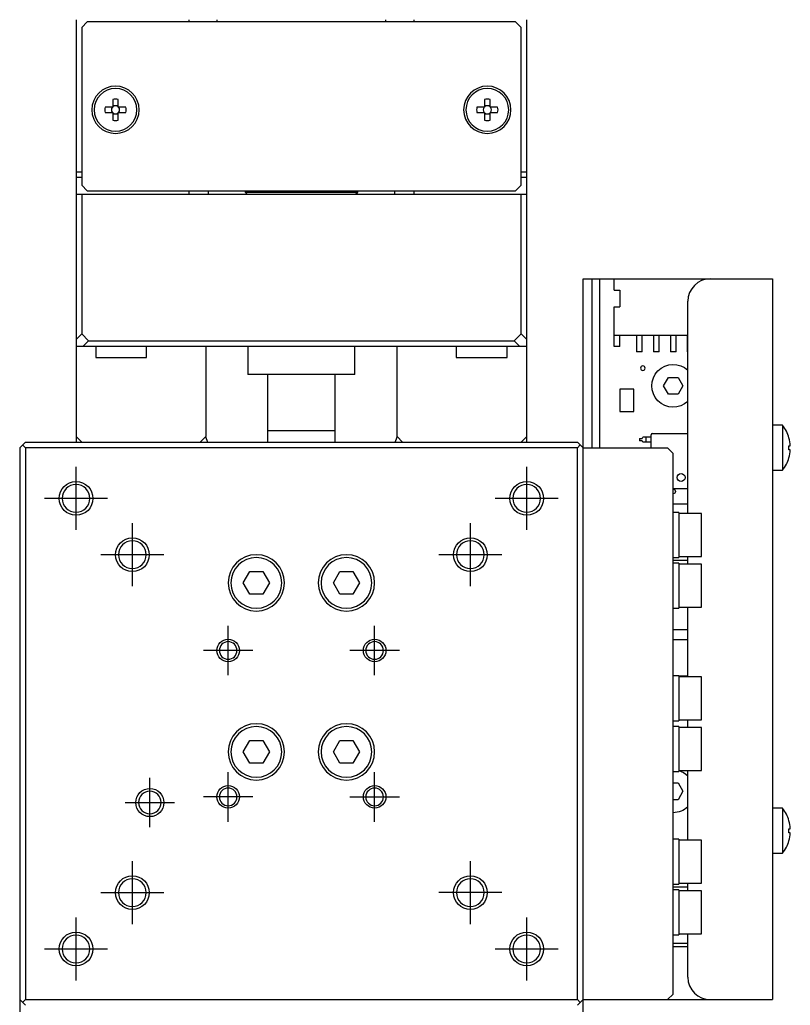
# Model space of a CAD drawing. Extents: x 0 to 1580, y -8 to 1316.
# Drawn here: x 460.9 to 529.3, y 91 to 178.5 of the extents above; entities that cross this region are included whole.
import ezdxf

# ---------------------------------------------------------------- set-up
doc = ezdxf.new("R2010")
doc.units = 0
doc.header["$LTSCALE"] = 0.5
doc.linetypes.add('CENTER', pattern=[50.8, 31.75, -6.35, 6.35, -6.35])
for name, color, linetype in [('MSM_CENTER', 1, 'CENTER'), ('MSM_CONTINUOUS', 7, 'CONTINUOUS'), ('MSM_NARROW', 5, 'CONTINUOUS')]:
    doc.layers.add(name, color=color, linetype=linetype)

msp = doc.modelspace()

# ---------------------------------------------------------------- linework, layer by layer
at = {"layer": 'MSM_CENTER'}
for p, q in [((465.911, 133.2), (465.911, 138.8)), ((505.911, 133.2), (505.911, 138.8)), ((468.711, 136), (463.111, 136)), ((508.711, 136), (503.111, 136)), ((470.911, 128.2), (470.911, 133.8)), ((500.911, 128.2), (500.911, 133.8)), ((473.711, 131), (468.111, 131)), ((503.711, 131), (498.111, 131)), ((479.411, 120.3), (479.411, 124.7)), ((492.411, 120.3), (492.411, 124.7)), ((481.611, 122.5), (477.211, 122.5)), ((494.611, 122.5), (490.211, 122.5)), ((472.461, 106.8), (472.461, 111.2)), ((479.411, 107.3), (479.411, 111.7)), ((492.411, 107.3), (492.411, 111.7)), ((481.611, 109.5), (477.211, 109.5)), ((490.211, 109.5), (494.611, 109.5)), ((470.261, 109), (474.661, 109)), ((470.911, 98.2), (470.911, 103.8)), ((500.911, 98.2), (500.911, 103.8)), ((468.111, 101), (473.711, 101)), ((503.711, 101), (498.111, 101)), ((465.911, 93.2), (465.911, 98.8)), ((505.911, 93.2), (505.911, 98.8)), ((463.111, 96), (468.711, 96)), ((503.111, 96), (508.711, 96))]:
    msp.add_line(p, q, dxfattribs=at)
at = {"layer": 'MSM_CONTINUOUS'}
for p, q in [((465.911, 178.5), (465.911, 141)), ((475.911, 178.5), (475.911, 178.3)), ((478.411, 178.5), (478.411, 178.3)), ((493.411, 178.3), (493.411, 178.5)), ((495.911, 178.3), (495.911, 178.5)), ((505.911, 141), (505.911, 178.5)), ((466.911, 178.3), (466.411, 177.8)), ((466.411, 177.8), (466.411, 163.8)), ((504.911, 178.3), (466.911, 178.3)), ((505.411, 177.8), (504.911, 178.3)), ((505.411, 163.8), (505.411, 177.8)), ((469.171, 170.74), (468.492, 170.74)), ((469.171, 171.419), (469.171, 170.74)), ((469.651, 170.74), (469.651, 171.419)), ((470.33, 170.74), (469.651, 170.74)), ((502.171, 170.74), (501.492, 170.74)), ((502.171, 171.419), (502.171, 170.74)), ((502.651, 170.74), (502.651, 171.419)), ((503.33, 170.74), (502.651, 170.74)), ((468.492, 170.26), (469.171, 170.26)), ((469.171, 170.26), (469.171, 169.581)), ((469.651, 170.26), (470.33, 170.26)), ((469.651, 169.581), (469.651, 170.26)), ((501.492, 170.26), (502.171, 170.26)), ((502.171, 170.26), (502.171, 169.581)), ((502.651, 169.581), (502.651, 170.26)), ((502.651, 170.26), (503.33, 170.26)), ((465.911, 165), (466.411, 165)), ((466.411, 164.5), (465.911, 164.5)), ((505.411, 165), (505.911, 165)), ((505.911, 164.5), (505.411, 164.5)), ((466.411, 163.8), (466.911, 163.3)), ((504.911, 163.3), (505.411, 163.8)), ((465.911, 163), (505.911, 163)), ((466.411, 163), (466.411, 150.612)), ((466.911, 163.3), (504.911, 163.3)), ((475.911, 163.3), (475.911, 163)), ((477.661, 163), (477.661, 163.3)), ((480.911, 163.3), (480.911, 163.2)), ((480.911, 163.2), (490.911, 163.2)), ((480.911, 163.2), (481.111, 163)), ((490.711, 163), (490.911, 163.2)), ((490.911, 163.2), (490.911, 163.3)), ((494.161, 163.3), (494.161, 163)), ((495.911, 163), (495.911, 163.3)), ((505.411, 150.612), (505.411, 163)), ((510.911, 155.5), (527.711, 155.5)), ((510.911, 61.5), (510.911, 155.5)), ((511.711, 140.5), (511.711, 155.5)), ((512.411, 140.5), (512.411, 155.5)), ((513.661, 154.5), (513.661, 155.5)), ((527.711, 155.5), (527.711, 91.5)), ((513.661, 154.5), (514.161, 154.5)), ((514.161, 154.5), (514.161, 153)), ((520.211, 134.65), (520.211, 153.5)), ((513.661, 153), (514.161, 153)), ((513.661, 149.5), (513.661, 153)), ((465.911, 150.112), (466.411, 150.612)), ((466.411, 150.612), (467.023, 150)), ((504.799, 150), (505.411, 150.612)), ((505.411, 150.612), (505.911, 150.112)), ((513.661, 150.5), (520.211, 150.5)), ((514.161, 149.5), (514.161, 150.5)), ((515.661, 150.5), (515.661, 149)), ((516.161, 149), (516.161, 150.5)), ((517.161, 150.5), (517.161, 149)), ((517.661, 149), (517.661, 150.5)), ((518.661, 150.5), (518.661, 149)), ((519.161, 149), (519.161, 150.5)), ((520.161, 150.5), (520.161, 149)), ((467.023, 150), (466.523, 149.5)), ((467.023, 150), (504.799, 150)), ((505.299, 149.5), (504.799, 150)), ((505.911, 149.5), (465.911, 149.5)), ((467.661, 149.5), (467.661, 148.5)), ((472.161, 148.5), (472.161, 149.5)), ((477.426, 149.5), (477.426, 141.5)), ((481.161, 149.5), (481.161, 147)), ((490.661, 147), (490.661, 149.5)), ((494.396, 141.5), (494.396, 149.5)), ((499.661, 149.5), (499.661, 148.5)), ((504.161, 148.5), (504.161, 149.5)), ((514.161, 149.5), (513.661, 149.5)), ((516.161, 149), (515.661, 149)), ((517.661, 149), (517.161, 149)), ((519.161, 149), (518.661, 149)), ((520.211, 149), (520.161, 149)), ((467.661, 148.5), (472.161, 148.5)), ((499.661, 148.5), (504.161, 148.5)), ((490.661, 147), (481.161, 147)), ((482.911, 147), (482.911, 141)), ((488.911, 141), (488.911, 147)), ((518.045, 146), (518.478, 146.75)), ((518.478, 146.75), (519.344, 146.75)), ((519.344, 146.75), (519.777, 146)), ((515.409, 145.705), (514.159, 145.705)), ((514.159, 145.705), (514.159, 143.705)), ((515.409, 143.705), (515.409, 145.705)), ((518.478, 145.25), (518.045, 146)), ((519.344, 145.25), (518.478, 145.25)), ((519.777, 146), (519.344, 145.25)), ((514.159, 143.705), (515.409, 143.705)), ((488.911, 142), (482.911, 142)), ((517.061, 141.755), (520.211, 141.755)), ((528.609, 142.5), (527.711, 142.5)), ((528.609, 142.5), (528.609, 138.5)), ((460.911, 140.5), (461.411, 141)), ((461.411, 141), (510.411, 141)), ((466.411, 141), (465.911, 141.5)), ((477.426, 141.5), (476.926, 141)), ((494.896, 141), (494.396, 141.5)), ((505.911, 141.5), (505.411, 141)), ((510.411, 141), (510.911, 140.5)), ((515.911, 141.31), (515.911, 141.11)), ((515.911, 141.31), (516.161, 141.31)), ((516.161, 141.11), (515.911, 141.11)), ((516.161, 141.31), (516.227, 141.425)), ((516.227, 140.995), (516.161, 141.11)), ((516.961, 141.425), (516.227, 141.425)), ((516.961, 140.995), (516.227, 140.995)), ((516.521, 140.995), (516.521, 141.425)), ((516.961, 140.5), (516.961, 141.655)), ((529.181, 141.386), (529.185, 141.389)), ((460.911, 140.5), (460.911, 61.5)), ((461.411, 140.5), (461.161, 140.75)), ((510.411, 140.5), (461.411, 140.5)), ((461.411, 140.5), (461.411, 91.5)), ((510.661, 140.75), (510.411, 140.5)), ((510.411, 91.5), (510.411, 140.5)), ((510.911, 140.5), (518.411, 140.5)), ((518.911, 140), (518.411, 140.5)), ((518.911, 92), (518.911, 140)), ((529.181, 140.68), (529.301, 140.68)), ((529.301, 140.32), (529.181, 140.32)), ((529.185, 139.611), (529.181, 139.614)), ((527.711, 138.5), (528.609, 138.5)), ((520.211, 136.855), (518.911, 136.855)), ((520.211, 135.5), (518.911, 135.5)), ((519.411, 134.75), (518.911, 134.75)), ((519.411, 134.75), (519.411, 130.75)), ((521.411, 134.65), (519.411, 134.65)), ((521.411, 130.85), (521.411, 134.65)), ((518.911, 130.75), (519.411, 130.75)), ((520.211, 130.5), (518.911, 130.5)), ((519.411, 130.85), (521.411, 130.85)), ((520.211, 130.15), (520.211, 130.85)), ((480.756, 128.5), (481.334, 129.5)), ((481.334, 129.5), (482.488, 129.5)), ((482.488, 129.5), (483.066, 128.5)), ((488.756, 128.5), (489.334, 129.5)), ((489.334, 129.5), (490.488, 129.5)), ((490.488, 129.5), (491.066, 128.5)), ((519.411, 130.25), (518.911, 130.25)), ((519.411, 130.25), (519.411, 126.25)), ((521.411, 130.15), (519.411, 130.15)), ((521.411, 126.35), (521.411, 130.15)), ((481.334, 127.5), (480.756, 128.5)), ((483.066, 128.5), (482.488, 127.5)), ((489.334, 127.5), (488.756, 128.5)), ((491.066, 128.5), (490.488, 127.5)), ((482.488, 127.5), (481.334, 127.5)), ((490.488, 127.5), (489.334, 127.5)), ((518.911, 126.25), (519.411, 126.25)), ((519.411, 126.35), (521.411, 126.35)), ((520.211, 120.15), (520.211, 126.35)), ((518.911, 124.372), (520.211, 124.372)), ((520.211, 123.445), (518.911, 123.445)), ((479.411, 121.7), (479.411, 123.3)), ((519.411, 120.25), (518.911, 120.25)), ((519.411, 120.25), (519.411, 116.25)), ((519.411, 120.245), (520.211, 120.245)), ((521.411, 120.15), (519.411, 120.15)), ((521.411, 116.35), (521.411, 120.15)), ((518.911, 116.25), (519.411, 116.25)), ((519.411, 115.75), (518.911, 115.75)), ((519.411, 116.35), (521.411, 116.35)), ((519.411, 115.75), (519.411, 111.75)), ((521.411, 115.65), (519.411, 115.65)), ((520.211, 115.65), (520.211, 116.35)), ((521.411, 111.85), (521.411, 115.65)), ((480.756, 113.5), (481.334, 114.5)), ((481.334, 114.5), (482.488, 114.5)), ((482.488, 114.5), (483.066, 113.5)), ((488.756, 113.5), (489.334, 114.5)), ((489.334, 114.5), (490.488, 114.5)), ((490.488, 114.5), (491.066, 113.5)), ((481.334, 112.5), (480.756, 113.5)), ((483.066, 113.5), (482.488, 112.5)), ((489.334, 112.5), (488.756, 113.5)), ((491.066, 113.5), (490.488, 112.5)), ((482.488, 112.5), (481.334, 112.5)), ((490.488, 112.5), (489.334, 112.5)), ((518.911, 111.75), (519.411, 111.75)), ((519.411, 111.85), (521.411, 111.85)), ((520.211, 105.65), (520.211, 111.85)), ((518.911, 110.75), (519.344, 110.75)), ((519.344, 110.75), (519.777, 110)), ((519.777, 110), (519.344, 109.25)), ((519.344, 109.25), (518.911, 109.25)), ((528.609, 108.5), (527.711, 108.5)), ((528.609, 108.5), (528.609, 104.5)), ((529.181, 107.386), (529.185, 107.389)), ((529.181, 106.68), (529.301, 106.68)), ((529.301, 106.32), (529.181, 106.32)), ((519.411, 105.75), (518.911, 105.75)), ((519.411, 105.75), (519.411, 101.75)), ((520.211, 105.665), (519.411, 105.665)), ((521.411, 105.65), (519.411, 105.65)), ((521.411, 101.85), (521.411, 105.65)), ((529.185, 105.611), (529.181, 105.614)), ((527.711, 104.5), (528.609, 104.5)), ((518.911, 101.75), (519.411, 101.75)), ((520.211, 101.5), (518.911, 101.5)), ((519.411, 101.85), (521.411, 101.85)), ((520.211, 101.15), (520.211, 101.85)), ((519.411, 101.25), (518.911, 101.25)), ((519.411, 101.25), (519.411, 97.25)), ((521.411, 101.15), (519.411, 101.15)), ((521.411, 97.35), (521.411, 101.15)), ((518.911, 97.25), (519.411, 97.25)), ((519.411, 97.35), (521.411, 97.35)), ((520.211, 93.5), (520.211, 97.35)), ((520.211, 96.5), (518.911, 96.5)), ((520.211, 96.2), (518.911, 96.2)), ((518.411, 91.5), (518.911, 92)), ((461.411, 91), (460.911, 91.5)), ((461.161, 91.25), (461.411, 91.5)), ((461.411, 91.5), (510.411, 91.5)), ((510.411, 91.5), (510.661, 91.25)), ((510.661, 91.25), (510.411, 91)), ((510.911, 91.5), (510.661, 91.25)), ((510.911, 91.5), (527.711, 91.5))]:
    msp.add_line(p, q, dxfattribs=at)
for points in [[(477.605, 141, 0), (477.604, 141.004, 0), (477.602, 141.007, 0), (477.601, 141.011, 0), (477.599, 141.015, 0), (477.598, 141.019, 0), (477.596, 141.023, 0), (477.595, 141.026, 0), (477.593, 141.03, 0), (477.592, 141.034, 0), (477.591, 141.038, 0), (477.589, 141.041, 0), (477.588, 141.045, 0), (477.586, 141.049, 0), (477.585, 141.053, 0), (477.583, 141.056, 0), (477.582, 141.06, 0), (477.58, 141.064, 0), (477.579, 141.068, 0), (477.577, 141.072, 0), (477.576, 141.075, 0), (477.574, 141.079, 0), (477.573, 141.083, 0), (477.571, 141.087, 0), (477.57, 141.091, 0), (477.568, 141.094, 0), (477.567, 141.098, 0), (477.565, 141.102, 0), (477.564, 141.106, 0), (477.563, 141.11, 0), (477.561, 141.114, 0), (477.56, 141.117, 0), (477.558, 141.121, 0), (477.557, 141.125, 0), (477.555, 141.129, 0), (477.554, 141.133, 0), (477.552, 141.137, 0), (477.551, 141.14, 0), (477.549, 141.144, 0), (477.548, 141.148, 0), (477.547, 141.152, 0), (477.545, 141.156, 0), (477.544, 141.16, 0), (477.542, 141.163, 0), (477.541, 141.167, 0), (477.539, 141.171, 0), (477.538, 141.175, 0), (477.536, 141.179, 0), (477.535, 141.183, 0), (477.534, 141.187, 0), (477.532, 141.19, 0), (477.531, 141.194, 0), (477.529, 141.198, 0), (477.528, 141.202, 0), (477.527, 141.206, 0), (477.525, 141.21, 0), (477.524, 141.214, 0), (477.522, 141.218, 0), (477.521, 141.222, 0), (477.519, 141.225, 0), (477.518, 141.229, 0), (477.517, 141.233, 0), (477.515, 141.237, 0), (477.514, 141.241, 0), (477.512, 141.245, 0), (477.511, 141.249, 0), (477.51, 141.253, 0), (477.508, 141.257, 0), (477.507, 141.261, 0), (477.505, 141.265, 0), (477.504, 141.268, 0), (477.503, 141.272, 0), (477.501, 141.276, 0), (477.5, 141.28, 0), (477.498, 141.284, 0), (477.497, 141.288, 0), (477.496, 141.292, 0), (477.494, 141.296, 0), (477.493, 141.3, 0), (477.492, 141.304, 0), (477.49, 141.308, 0), (477.489, 141.312, 0), (477.487, 141.316, 0), (477.486, 141.32, 0), (477.485, 141.324, 0), (477.483, 141.328, 0), (477.482, 141.331, 0), (477.481, 141.335, 0), (477.479, 141.339, 0), (477.478, 141.343, 0), (477.476, 141.347, 0), (477.475, 141.351, 0), (477.474, 141.355, 0), (477.472, 141.359, 0), (477.471, 141.363, 0), (477.47, 141.367, 0), (477.468, 141.371, 0), (477.467, 141.375, 0), (477.466, 141.379, 0), (477.464, 141.383, 0), (477.463, 141.387, 0), (477.462, 141.391, 0), (477.46, 141.395, 0), (477.459, 141.399, 0), (477.458, 141.403, 0), (477.456, 141.407, 0), (477.455, 141.411, 0), (477.454, 141.415, 0), (477.452, 141.419, 0), (477.451, 141.423, 0), (477.45, 141.427, 0), (477.448, 141.431, 0), (477.447, 141.435, 0), (477.446, 141.439, 0), (477.444, 141.443, 0), (477.443, 141.447, 0), (477.442, 141.451, 0), (477.44, 141.455, 0), (477.439, 141.459, 0), (477.438, 141.464, 0), (477.436, 141.468, 0), (477.435, 141.472, 0), (477.434, 141.476, 0), (477.432, 141.48, 0), (477.431, 141.484, 0), (477.43, 141.488, 0), (477.428, 141.492, 0), (477.427, 141.496, 0), (477.426, 141.5, 0)], [(494.396, 141.5, 0), (494.395, 141.496, 0), (494.394, 141.492, 0), (494.392, 141.488, 0), (494.391, 141.484, 0), (494.39, 141.48, 0), (494.389, 141.476, 0), (494.387, 141.472, 0), (494.386, 141.468, 0), (494.385, 141.464, 0), (494.383, 141.459, 0), (494.382, 141.455, 0), (494.381, 141.451, 0), (494.379, 141.447, 0), (494.378, 141.443, 0), (494.377, 141.439, 0), (494.375, 141.435, 0), (494.374, 141.431, 0), (494.373, 141.427, 0), (494.371, 141.423, 0), (494.37, 141.419, 0), (494.369, 141.415, 0), (494.367, 141.411, 0), (494.366, 141.407, 0), (494.365, 141.403, 0), (494.363, 141.399, 0), (494.362, 141.395, 0), (494.361, 141.391, 0), (494.359, 141.387, 0), (494.358, 141.383, 0), (494.357, 141.379, 0), (494.355, 141.375, 0), (494.354, 141.371, 0), (494.353, 141.367, 0), (494.351, 141.363, 0), (494.35, 141.359, 0), (494.348, 141.355, 0), (494.347, 141.351, 0), (494.346, 141.347, 0), (494.344, 141.343, 0), (494.343, 141.339, 0), (494.342, 141.335, 0), (494.34, 141.331, 0), (494.339, 141.328, 0), (494.338, 141.324, 0), (494.336, 141.32, 0), (494.335, 141.316, 0), (494.333, 141.312, 0), (494.332, 141.308, 0), (494.331, 141.304, 0), (494.329, 141.3, 0), (494.328, 141.296, 0), (494.327, 141.292, 0), (494.325, 141.288, 0), (494.324, 141.284, 0), (494.322, 141.28, 0), (494.321, 141.276, 0), (494.32, 141.272, 0), (494.318, 141.268, 0), (494.317, 141.265, 0), (494.315, 141.261, 0), (494.314, 141.257, 0), (494.313, 141.253, 0), (494.311, 141.249, 0), (494.31, 141.245, 0), (494.308, 141.241, 0), (494.307, 141.237, 0), (494.306, 141.233, 0), (494.304, 141.229, 0), (494.303, 141.225, 0), (494.301, 141.222, 0), (494.3, 141.218, 0), (494.298, 141.214, 0), (494.297, 141.21, 0), (494.296, 141.206, 0), (494.294, 141.202, 0), (494.293, 141.198, 0), (494.291, 141.194, 0), (494.29, 141.19, 0), (494.289, 141.187, 0), (494.287, 141.183, 0), (494.286, 141.179, 0), (494.284, 141.175, 0), (494.283, 141.171, 0), (494.281, 141.167, 0), (494.28, 141.163, 0), (494.279, 141.16, 0), (494.277, 141.156, 0), (494.276, 141.152, 0), (494.274, 141.148, 0), (494.273, 141.144, 0), (494.271, 141.14, 0), (494.27, 141.137, 0), (494.268, 141.133, 0), (494.267, 141.129, 0), (494.265, 141.125, 0), (494.264, 141.121, 0), (494.263, 141.117, 0), (494.261, 141.114, 0), (494.26, 141.11, 0), (494.258, 141.106, 0), (494.257, 141.102, 0), (494.255, 141.098, 0), (494.254, 141.094, 0), (494.252, 141.091, 0), (494.251, 141.087, 0), (494.249, 141.083, 0), (494.248, 141.079, 0), (494.246, 141.075, 0), (494.245, 141.072, 0), (494.244, 141.068, 0), (494.242, 141.064, 0), (494.241, 141.06, 0), (494.239, 141.056, 0), (494.238, 141.053, 0), (494.236, 141.049, 0), (494.235, 141.045, 0), (494.233, 141.041, 0), (494.232, 141.038, 0), (494.23, 141.034, 0), (494.229, 141.03, 0), (494.227, 141.026, 0), (494.226, 141.023, 0), (494.224, 141.019, 0), (494.223, 141.015, 0), (494.221, 141.011, 0), (494.22, 141.007, 0), (494.218, 141.004, 0), (494.217, 141, 0)], [(529.181, 140.32, 0), (529.181, 140.323, 0), (529.181, 140.326, 0), (529.181, 140.328, 0), (529.181, 140.331, 0), (529.181, 140.334, 0), (529.181, 140.337, 0), (529.182, 140.34, 0), (529.182, 140.342, 0), (529.182, 140.345, 0), (529.182, 140.348, 0), (529.182, 140.351, 0), (529.182, 140.354, 0), (529.182, 140.357, 0), (529.182, 140.359, 0), (529.183, 140.362, 0), (529.183, 140.365, 0), (529.183, 140.368, 0), (529.183, 140.371, 0), (529.183, 140.373, 0), (529.183, 140.376, 0), (529.183, 140.379, 0), (529.183, 140.382, 0), (529.183, 140.385, 0), (529.183, 140.387, 0), (529.184, 140.39, 0), (529.184, 140.393, 0), (529.184, 140.396, 0), (529.184, 140.399, 0), (529.184, 140.402, 0), (529.184, 140.404, 0), (529.184, 140.407, 0), (529.184, 140.41, 0), (529.184, 140.413, 0), (529.184, 140.416, 0), (529.184, 140.418, 0), (529.184, 140.421, 0), (529.184, 140.424, 0), (529.184, 140.427, 0), (529.185, 140.43, 0), (529.185, 140.432, 0), (529.185, 140.435, 0), (529.185, 140.438, 0), (529.185, 140.441, 0), (529.185, 140.444, 0), (529.185, 140.447, 0), (529.185, 140.449, 0), (529.185, 140.452, 0), (529.185, 140.455, 0), (529.185, 140.458, 0), (529.185, 140.461, 0), (529.185, 140.463, 0), (529.185, 140.466, 0), (529.185, 140.469, 0), (529.185, 140.472, 0), (529.185, 140.475, 0), (529.185, 140.477, 0), (529.185, 140.48, 0), (529.185, 140.483, 0), (529.185, 140.486, 0), (529.185, 140.489, 0), (529.185, 140.492, 0), (529.185, 140.494, 0), (529.185, 140.497, 0), (529.185, 140.5, 0), (529.185, 140.503, 0), (529.185, 140.506, 0), (529.185, 140.508, 0), (529.185, 140.511, 0), (529.185, 140.514, 0), (529.185, 140.517, 0), (529.185, 140.52, 0), (529.185, 140.523, 0), (529.185, 140.525, 0), (529.185, 140.528, 0), (529.185, 140.531, 0), (529.185, 140.534, 0), (529.185, 140.537, 0), (529.185, 140.539, 0), (529.185, 140.542, 0), (529.185, 140.545, 0), (529.185, 140.548, 0), (529.185, 140.551, 0), (529.185, 140.553, 0), (529.185, 140.556, 0), (529.185, 140.559, 0), (529.185, 140.562, 0), (529.185, 140.565, 0), (529.185, 140.568, 0), (529.185, 140.57, 0), (529.184, 140.573, 0), (529.184, 140.576, 0), (529.184, 140.579, 0), (529.184, 140.582, 0), (529.184, 140.584, 0), (529.184, 140.587, 0), (529.184, 140.59, 0), (529.184, 140.593, 0), (529.184, 140.596, 0), (529.184, 140.598, 0), (529.184, 140.601, 0), (529.184, 140.604, 0), (529.184, 140.607, 0), (529.184, 140.61, 0), (529.183, 140.613, 0), (529.183, 140.615, 0), (529.183, 140.618, 0), (529.183, 140.621, 0), (529.183, 140.624, 0), (529.183, 140.627, 0), (529.183, 140.629, 0), (529.183, 140.632, 0), (529.183, 140.635, 0), (529.183, 140.638, 0), (529.182, 140.641, 0), (529.182, 140.643, 0), (529.182, 140.646, 0), (529.182, 140.649, 0), (529.182, 140.652, 0), (529.182, 140.655, 0), (529.182, 140.658, 0), (529.182, 140.66, 0), (529.181, 140.663, 0), (529.181, 140.666, 0), (529.181, 140.669, 0), (529.181, 140.672, 0), (529.181, 140.674, 0), (529.181, 140.677, 0), (529.181, 140.68, 0)], [(529.181, 106.32, 0), (529.181, 106.323, 0), (529.181, 106.326, 0), (529.181, 106.328, 0), (529.181, 106.331, 0), (529.181, 106.334, 0), (529.181, 106.337, 0), (529.182, 106.34, 0), (529.182, 106.342, 0), (529.182, 106.345, 0), (529.182, 106.348, 0), (529.182, 106.351, 0), (529.182, 106.354, 0), (529.182, 106.357, 0), (529.182, 106.359, 0), (529.183, 106.362, 0), (529.183, 106.365, 0), (529.183, 106.368, 0), (529.183, 106.371, 0), (529.183, 106.373, 0), (529.183, 106.376, 0), (529.183, 106.379, 0), (529.183, 106.382, 0), (529.183, 106.385, 0), (529.183, 106.387, 0), (529.184, 106.39, 0), (529.184, 106.393, 0), (529.184, 106.396, 0), (529.184, 106.399, 0), (529.184, 106.402, 0), (529.184, 106.404, 0), (529.184, 106.407, 0), (529.184, 106.41, 0), (529.184, 106.413, 0), (529.184, 106.416, 0), (529.184, 106.418, 0), (529.184, 106.421, 0), (529.184, 106.424, 0), (529.184, 106.427, 0), (529.185, 106.43, 0), (529.185, 106.432, 0), (529.185, 106.435, 0), (529.185, 106.438, 0), (529.185, 106.441, 0), (529.185, 106.444, 0), (529.185, 106.447, 0), (529.185, 106.449, 0), (529.185, 106.452, 0), (529.185, 106.455, 0), (529.185, 106.458, 0), (529.185, 106.461, 0), (529.185, 106.463, 0), (529.185, 106.466, 0), (529.185, 106.469, 0), (529.185, 106.472, 0), (529.185, 106.475, 0), (529.185, 106.477, 0), (529.185, 106.48, 0), (529.185, 106.483, 0), (529.185, 106.486, 0), (529.185, 106.489, 0), (529.185, 106.492, 0), (529.185, 106.494, 0), (529.185, 106.497, 0), (529.185, 106.5, 0), (529.185, 106.503, 0), (529.185, 106.506, 0), (529.185, 106.508, 0), (529.185, 106.511, 0), (529.185, 106.514, 0), (529.185, 106.517, 0), (529.185, 106.52, 0), (529.185, 106.523, 0), (529.185, 106.525, 0), (529.185, 106.528, 0), (529.185, 106.531, 0), (529.185, 106.534, 0), (529.185, 106.537, 0), (529.185, 106.539, 0), (529.185, 106.542, 0), (529.185, 106.545, 0), (529.185, 106.548, 0), (529.185, 106.551, 0), (529.185, 106.553, 0), (529.185, 106.556, 0), (529.185, 106.559, 0), (529.185, 106.562, 0), (529.185, 106.565, 0), (529.185, 106.568, 0), (529.185, 106.57, 0), (529.184, 106.573, 0), (529.184, 106.576, 0), (529.184, 106.579, 0), (529.184, 106.582, 0), (529.184, 106.584, 0), (529.184, 106.587, 0), (529.184, 106.59, 0), (529.184, 106.593, 0), (529.184, 106.596, 0), (529.184, 106.598, 0), (529.184, 106.601, 0), (529.184, 106.604, 0), (529.184, 106.607, 0), (529.184, 106.61, 0), (529.183, 106.613, 0), (529.183, 106.615, 0), (529.183, 106.618, 0), (529.183, 106.621, 0), (529.183, 106.624, 0), (529.183, 106.627, 0), (529.183, 106.629, 0), (529.183, 106.632, 0), (529.183, 106.635, 0), (529.183, 106.638, 0), (529.182, 106.641, 0), (529.182, 106.643, 0), (529.182, 106.646, 0), (529.182, 106.649, 0), (529.182, 106.652, 0), (529.182, 106.655, 0), (529.182, 106.658, 0), (529.182, 106.66, 0), (529.181, 106.663, 0), (529.181, 106.666, 0), (529.181, 106.669, 0), (529.181, 106.672, 0), (529.181, 106.674, 0), (529.181, 106.677, 0), (529.181, 106.68, 0)]]:
    msp.add_polyline3d(points, dxfattribs=at)
at = {"layer": 'MSM_CONTINUOUS', "extrusion": (0, 0, -1)}
for centre, radius in [((-469.411, 170.5), 2.1), ((-469.411, 170.5), 1.9), ((-502.411, 170.5), 2.1), ((-502.411, 170.5), 1.9), ((-516.212, 147.562), 0.2), ((-465.911, 136), 1.23), ((-505.911, 136), 1.23), ((-470.911, 131), 1.23), ((-500.911, 131), 1.23), ((-481.911, 128.5), 2.5), ((-481.911, 128.5), 2.25), ((-489.911, 128.5), 2.5), ((-489.911, 128.5), 2.25), ((-479.411, 122.5), 0.783), ((-492.411, 122.5), 0.783), ((-481.911, 113.5), 2.5), ((-481.911, 113.5), 2.25), ((-489.911, 113.5), 2.5), ((-489.911, 113.5), 2.25), ((-479.411, 109.5), 0.783), ((-492.411, 109.5), 0.783), ((-472.461, 109), 1.006), ((-470.911, 101), 1.23), ((-500.911, 101), 1.23), ((-465.911, 96), 1.23), ((-505.911, 96), 1.23)]:
    msp.add_circle(centre, radius, dxfattribs=at)
at = {"layer": 'MSM_CONTINUOUS'}
msp.add_circle((519.611, 137.855), 0.35, dxfattribs=at)
for centre, radius, start, end in [((469.411, 170.5), 0.95, 165.36671, 194.63329), ((469.411, 170.5), 0.365, 138.84963, 221.15037), ((469.411, 170.5), 0.95, 75.36671, 104.63329), ((469.411, 170.5), 0.365, 48.84963, 131.15037), ((469.411, 170.5), 0.365, 318.84963, 41.15037), ((469.411, 170.5), 0.95, 345.36671, 14.63329), ((502.411, 170.5), 0.95, 165.36671, 194.63329), ((502.411, 170.5), 0.365, 138.84963, 221.15037), ((502.411, 170.5), 0.95, 75.36671, 104.63329), ((502.411, 170.5), 0.365, 48.84963, 131.15037), ((502.411, 170.5), 0.365, 318.84963, 41.15037), ((502.411, 170.5), 0.95, 345.36671, 14.63329), ((469.411, 170.5), 0.365, 228.84963, 311.15037), ((502.411, 170.5), 0.365, 228.84963, 311.15037), ((469.411, 170.5), 0.95, 255.36671, 284.63329), ((502.411, 170.5), 0.95, 255.36671, 284.63329), ((522.211, 153.5), 2, 90, 180), ((517.061, 141.655), 0.1, 90, 180), ((526.111, 140.5), 3.2, 16.12253, 38.68219), ((526.111, 140.5), 3.195, 3.22971, 16.10671), ((526.111, 140.5), 3.195, 343.89329, 356.77029), ((526.111, 140.5), 3.2, 321.31781, 343.87747), ((526.111, 106.5), 3.2, 16.12253, 38.68219), ((526.111, 106.5), 3.195, 3.22971, 16.10671), ((526.111, 106.5), 3.195, 343.89329, 356.77029), ((526.111, 106.5), 3.2, 321.31781, 343.87747), ((522.211, 93.5), 2, 180, 270)]:
    msp.add_arc(centre, radius, start, end, dxfattribs=at)
at = {"layer": 'MSM_CONTINUOUS', "extrusion": (0, 0, -1)}
for centre, radius, start, end in [((-518.911, 146), 1.9, 226.82645, 133.17354), ((-518.911, 136.615), 0.2, 90, 270), ((-518.911, 110), 1.9, 105.25752, 133.17355), ((-518.911, 110), 1.9, 226.82645, 270)]:
    msp.add_arc(centre, radius, start, end, dxfattribs=at)
at = {"layer": 'MSM_NARROW'}
for centre, radius in [((465.911, 136), 1.5), ((505.911, 136), 1.5), ((470.911, 131), 1.5), ((500.911, 131), 1.5), ((479.411, 122.5), 1), ((492.411, 122.5), 1), ((472.461, 109), 1.25), ((479.411, 109.5), 1), ((492.411, 109.5), 1), ((470.911, 101), 1.5), ((500.911, 101), 1.5), ((465.911, 96), 1.5), ((505.911, 96), 1.5)]:
    msp.add_circle(centre, radius, dxfattribs=at)

doc.saveas('drawing.dxf')
